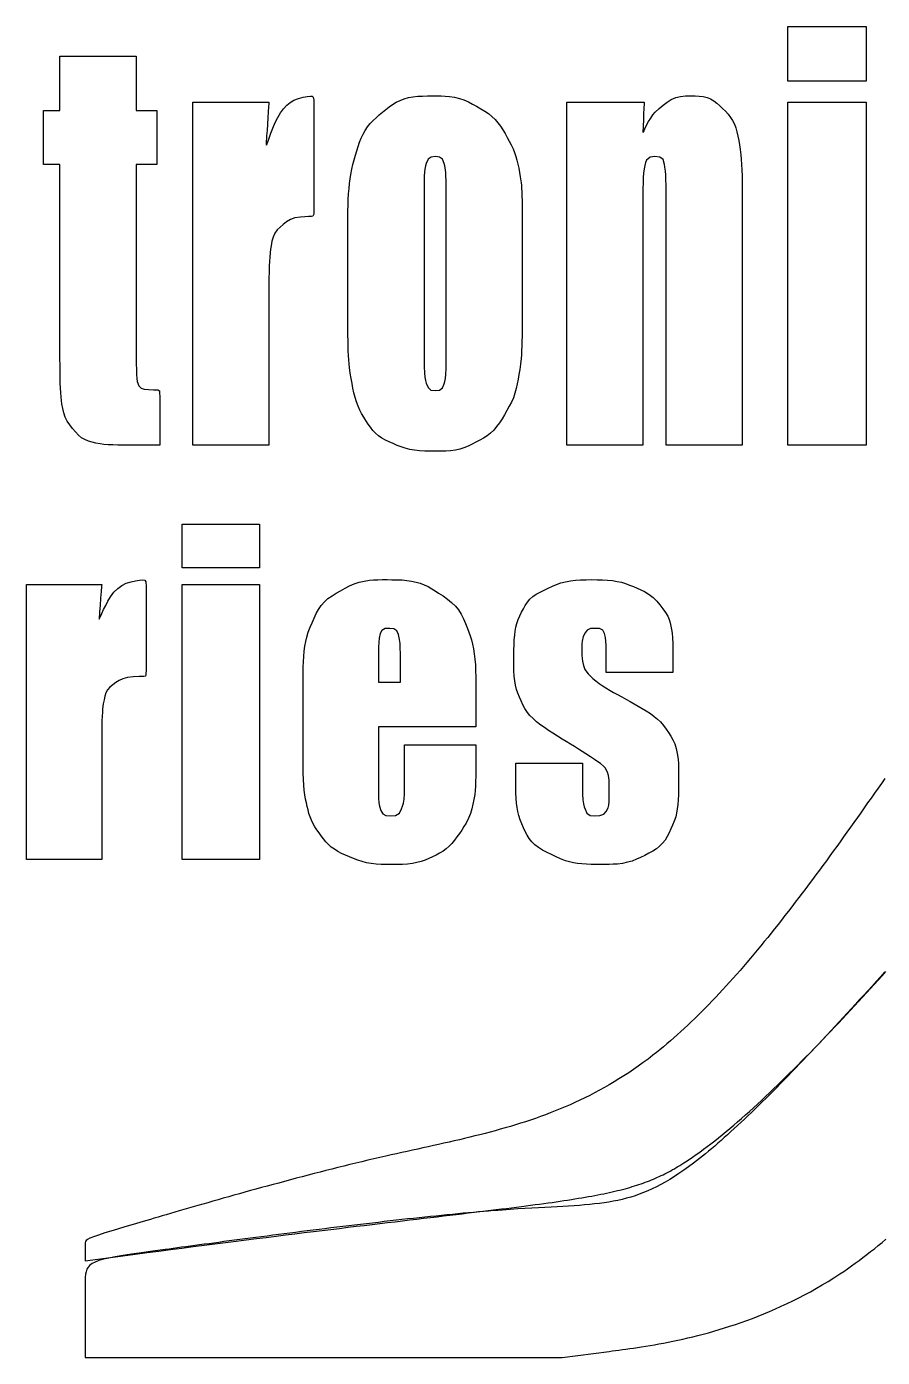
# Model space of a CAD drawing. Extents: x 10041 to 13115, y 7289 to 8515.
# Drawn here: x 11622 to 12406, y 7289 to 8507 of the extents above; entities that cross this region are included whole.
import ezdxf

# ---------------------------------------------------------------- set-up
doc = ezdxf.new("R2010")
doc.units = 0
doc.layers.get('0').update_dxf_attribs({"linetype": 'continuous'})

msp = doc.modelspace()

# ---------------------------------------------------------------- linework, layer by layer
at = {"color": 0}
for points in [[(12390.8, 8506.6), (12390.8, 8456.7), (12319.1, 8456.7), (12319.1, 8506.6)], [(11722.6, 8479.4), (11722.6, 8478.3), (11722.6, 8475.3), (11722.6, 8470.9), (11722.6, 8465.5), (11722.6, 8459.5), (11722.6, 8453.3), (11722.6, 8447.5), (11722.6, 8442.3), (11722.6, 8433.7), (11722.6, 8430.4), (11722.6, 8430), (11725.8, 8430), (11729.7, 8430), (11734.4, 8430), (11738.3, 8430), (11741.4, 8430), (11741.4, 8421.7), (11741.4, 8417.7), (11741.4, 8413), (11741.4, 8407.8), (11741.4, 8402.5), (11741.4, 8397.4), (11741.4, 8392.6), (11741.4, 8388.6), (11741.4, 8381.4), (11741.4, 8380.4), (11738.3, 8380.4), (11734.4, 8380.4), (11729.7, 8380.4), (11725.8, 8380.4), (11722.6, 8380.4), (11722.6, 8352.4), (11722.6, 8348.6), (11722.6, 8344.5), (11722.6, 8340.1), (11722.6, 8335.5), (11722.6, 8330.7), (11722.6, 8325.8), (11722.6, 8320.6), (11722.6, 8315.4), (11722.6, 8310), (11722.6, 8304.6), (11722.6, 8299.2), (11722.6, 8293.7), (11722.6, 8288.2), (11722.6, 8282.8), (11722.6, 8277.5), (11722.6, 8272.2), (11722.6, 8267.1), (11722.6, 8262.1), (11722.6, 8257.3), (11722.6, 8252.7), (11722.6, 8248.4), (11722.6, 8244.3), (11722.6, 8240.5), (11722.6, 8230.1), (11722.6, 8222.6), (11722.6, 8217.5), (11722.6, 8214.1), (11722.6, 8211.9), (11722.6, 8210.4), (11722.6, 8209.1), (11722.6, 8205.9), (11722.7, 8202), (11722.7, 8197.6), (11722.8, 8193.4), (11722.9, 8188.5), (11723.2, 8184.7), (11723.5, 8181.9), (11725, 8178), (11727.3, 8175.8), (11730, 8175.1), (11733.8, 8174.7), (11738.5, 8174.5), (11742.5, 8174.5), (11744.1, 8173.4), (11744.4, 8166), (11744.4, 8161.9), (11744.4, 8157.1), (11744.4, 8151.9), (11744.4, 8146.5), (11744.4, 8141.2), (11744.4, 8136.4), (11744.4, 8132.3), (11744.4, 8124.9), (11744.4, 8123.9), (11739.7, 8123.9), (11735.4, 8123.9), (11730.3, 8123.9), (11725.2, 8123.9), (11720.9, 8123.9), (11716.5, 8123.9), (11713.6, 8123.9), (11710.2, 8123.9), (11705.8, 8123.9), (11701.2, 8124), (11696.9, 8124.2), (11693.1, 8124.5), (11689.8, 8124.9), (11685.8, 8125.7), (11682.3, 8126.6), (11678.9, 8127.5), (11675.6, 8128.8), (11672.6, 8130.6), (11669.7, 8133), (11667, 8135.9), (11664.4, 8139.1), (11661.8, 8142.4), (11659.5, 8145.8), (11657.7, 8149.4), (11656.3, 8153.3), (11655.4, 8157.4), (11654.7, 8161.6), (11654.3, 8164.5), (11653.9, 8167.8), (11653.5, 8171.9), (11653.3, 8175.8), (11653.1, 8180.4), (11653, 8185.7), (11652.9, 8191.7), (11652.9, 8197), (11652.8, 8202.4), (11652.8, 8207.5), (11652.8, 8212.1), (11652.8, 8215.8), (11652.8, 8217.8), (11652.8, 8219.7), (11652.8, 8222.1), (11652.8, 8225.6), (11652.8, 8230.6), (11652.8, 8237.7), (11652.8, 8247.6), (11652.8, 8251.4), (11652.8, 8255.4), (11652.8, 8259.8), (11652.8, 8264.4), (11652.8, 8269.2), (11652.8, 8274.2), (11652.8, 8279.3), (11652.8, 8284.5), (11652.8, 8289.9), (11652.8, 8295.3), (11652.8, 8300.7), (11652.8, 8306.1), (11652.8, 8311.5), (11652.8, 8316.8), (11652.8, 8322.1), (11652.8, 8327.2), (11652.8, 8332.2), (11652.8, 8337), (11652.8, 8341.6), (11652.8, 8345.9), (11652.8, 8350), (11652.8, 8353.8), (11652.8, 8365), (11652.8, 8372.5), (11652.8, 8377), (11652.8, 8379.4), (11652.8, 8380.2), (11652.8, 8380.4), (11650.3, 8380.4), (11647.2, 8380.4), (11643.5, 8380.4), (11640.3, 8380.4), (11637.8, 8380.4), (11637.8, 8388.6), (11637.8, 8392.6), (11637.8, 8397.4), (11637.8, 8402.5), (11637.8, 8407.8), (11637.8, 8413), (11637.8, 8417.7), (11637.8, 8421.7), (11637.8, 8429), (11637.8, 8430), (11640.3, 8430), (11643.5, 8430), (11647.2, 8430), (11650.3, 8430), (11652.8, 8430), (11652.8, 8438.2), (11652.8, 8442.2), (11652.8, 8446.9), (11652.8, 8452.1), (11652.8, 8457.3), (11652.8, 8462.5), (11652.8, 8467.2), (11652.8, 8471.2), (11652.8, 8478.4), (11652.8, 8479.4), (11670.3, 8479.4), (11675.4, 8479.4), (11681.2, 8479.4), (11687.4, 8479.4), (11693.7, 8479.4), (11700, 8479.4), (11705.9, 8479.4), (11711.3, 8479.4), (11715.9, 8479.4), (11719.5, 8479.4), (11721.8, 8479.4)], [(11844.1, 8437.6), (11844, 8436.4), (11843.8, 8433.2), (11843.5, 8428.6), (11843.2, 8423.1), (11842.8, 8417.3), (11842.4, 8411.6), (11842, 8406.6), (11841.6, 8399.5), (11841.9, 8398.1), (11843, 8401.2), (11844.3, 8404.7), (11845.8, 8409), (11847.7, 8413.8), (11849.9, 8418.8), (11852.2, 8423.5), (11854.8, 8427.8), (11857.6, 8431.5), (11860.5, 8434.6), (11863.6, 8437.2), (11866.9, 8439.2), (11871.2, 8440.9), (11875.4, 8442), (11879.2, 8442.6), (11882.1, 8442.9), (11883.7, 8442.9), (11884.6, 8442), (11885.1, 8439.2), (11885.3, 8433.8), (11885.3, 8424.8), (11885.3, 8420.9), (11885.3, 8416.6), (11885.3, 8411.9), (11885.3, 8406.9), (11885.3, 8401.7), (11885.3, 8396.3), (11885.3, 8390.8), (11885.3, 8385.3), (11885.3, 8379.8), (11885.3, 8374.4), (11885.3, 8369.2), (11885.3, 8364.2), (11885.3, 8359.5), (11885.3, 8355.1), (11885.3, 8351.2), (11885.3, 8340.6), (11885.1, 8335.1), (11884.4, 8333.1), (11883.2, 8332.8), (11880.5, 8332.8), (11876.9, 8332.7), (11873.1, 8332.4), (11868, 8331.6), (11863.8, 8330.1), (11860.3, 8328.1), (11857.2, 8325.7), (11854.3, 8323.3), (11851.6, 8320.7), (11849.5, 8317.7), (11848, 8314.1), (11846.9, 8310.2), (11846.2, 8306), (11845.7, 8303.1), (11845.3, 8299.8), (11844.9, 8295.7), (11844.7, 8291.9), (11844.5, 8287.4), (11844.3, 8282.2), (11844.2, 8276.3), (11844.2, 8271.2), (11844.1, 8265.9), (11844.1, 8260.9), (11844.1, 8256.4), (11844.1, 8252.8), (11844.1, 8250.6), (11844.1, 8248.5), (11844.1, 8245.8), (11844.1, 8241.8), (11844.1, 8235.8), (11844.1, 8227.1), (11844.1, 8223.2), (11844.1, 8219), (11844.1, 8214.5), (11844.1, 8209.6), (11844.1, 8204.6), (11844.1, 8199.3), (11844.1, 8194), (11844.1, 8188.5), (11844.1, 8183.1), (11844.1, 8177.6), (11844.1, 8172.3), (11844.1, 8167), (11844.1, 8162), (11844.1, 8157.1), (11844.1, 8152.6), (11844.1, 8148.4), (11844.1, 8144.5), (11844.1, 8134.4), (11844.1, 8128.3), (11844.1, 8125.2), (11844.1, 8124), (11844.1, 8123.9), (11832.5, 8123.9), (11828.7, 8123.9), (11824.3, 8123.9), (11819.5, 8123.9), (11814.5, 8123.9), (11809.3, 8123.9), (11804.1, 8123.9), (11799, 8123.9), (11794.2, 8123.9), (11789.9, 8123.9), (11786.1, 8123.9), (11777.9, 8123.9), (11774.9, 8123.9), (11774.5, 8123.9), (11774.5, 8176.2), (11774.5, 8180), (11774.5, 8184), (11774.5, 8188.1), (11774.5, 8192.4), (11774.5, 8196.9), (11774.5, 8201.5), (11774.5, 8206.2), (11774.5, 8211), (11774.5, 8215.9), (11774.5, 8221), (11774.5, 8226.1), (11774.5, 8231.3), (11774.5, 8236.6), (11774.5, 8242), (11774.5, 8247.4), (11774.5, 8252.9), (11774.5, 8258.4), (11774.5, 8263.9), (11774.5, 8269.5), (11774.5, 8275.1), (11774.5, 8280.7), (11774.5, 8286.3), (11774.5, 8291.9), (11774.5, 8297.5), (11774.5, 8303), (11774.5, 8308.5), (11774.5, 8314), (11774.5, 8319.4), (11774.5, 8324.8), (11774.5, 8330.1), (11774.5, 8335.3), (11774.5, 8340.5), (11774.5, 8345.5), (11774.5, 8350.4), (11774.5, 8355.3), (11774.5, 8360), (11774.5, 8364.6), (11774.5, 8369), (11774.5, 8373.3), (11774.5, 8377.5), (11774.5, 8381.5), (11774.5, 8385.3), (11774.5, 8398.3), (11774.5, 8408.9), (11774.5, 8417.4), (11774.5, 8424.1), (11774.5, 8429.1), (11774.5, 8432.6), (11774.5, 8435), (11774.5, 8436.5), (11774.5, 8437.2), (11774.5, 8437.5), (11774.5, 8437.6), (11791.9, 8437.6), (11797, 8437.6), (11802.8, 8437.6), (11808.9, 8437.6), (11815.3, 8437.6), (11821.5, 8437.6), (11827.4, 8437.6), (11832.8, 8437.6), (11837.4, 8437.6), (11841, 8437.6), (11843.3, 8437.6)], [(12076.1, 8327.4), (12076.1, 8326.6), (12076.1, 8324.5), (12076.1, 8321.1), (12076.1, 8316.7), (12076.1, 8311.6), (12076.1, 8305.8), (12076.1, 8299.6), (12076.1, 8293.3), (12076.1, 8286.9), (12076.1, 8280.7), (12076.1, 8274.9), (12076.1, 8269.8), (12076.1, 8260.4), (12076.1, 8254.4), (12076.1, 8250.8), (12076.1, 8248.3), (12076.1, 8245.9), (12076.1, 8242.5), (12076.1, 8238.4), (12076.1, 8233.6), (12076, 8228.6), (12076, 8223.6), (12075.8, 8218.9), (12075.7, 8214.4), (12075.5, 8210.3), (12075.2, 8206.5), (12074.9, 8202.9), (12074.4, 8197.7), (12073.7, 8193), (12073, 8188.5), (12072.3, 8184.1), (12071.5, 8179.8), (12070.6, 8175.5), (12069.3, 8171.3), (12067.9, 8167.2), (12066.1, 8163.2), (12064.2, 8159.3), (12062, 8155.5), (12059.7, 8151.6), (12057.5, 8147.9), (12055.1, 8144.2), (12052.6, 8140.7), (12050, 8137.6), (12047.1, 8134.8), (12043.9, 8132.3), (12040.6, 8130.1), (12037.2, 8128.2), (12033.6, 8126.4), (12030.1, 8124.6), (12026.5, 8122.9), (12022.7, 8121.4), (12018.8, 8120.2), (12014.8, 8119.3), (12010.5, 8118.6), (12006.1, 8118.3), (12001.5, 8118.2), (11996.7, 8118.2), (11991.8, 8118.2), (11986.8, 8118.3), (11982, 8118.6), (11977.4, 8119.1), (11973, 8119.9), (11968.9, 8120.9), (11965.1, 8122.2), (11961.4, 8123.6), (11957.8, 8125.2), (11954.3, 8126.7), (11950.8, 8128.4), (11947.5, 8130.2), (11944.5, 8132.3), (11941.7, 8134.6), (11939.2, 8137.2), (11937, 8140.1), (11934.9, 8143.1), (11932.9, 8146.2), (11930.9, 8149.3), (11929, 8152.6), (11927.3, 8155.9), (11925.7, 8159.5), (11924.3, 8163.3), (11923, 8167.3), (11922, 8171.5), (11921.1, 8175.8), (11920.2, 8180.2), (11919.4, 8184.7), (11918.6, 8189.5), (11917.9, 8194.7), (11917.6, 8198.1), (11917.3, 8201.9), (11917, 8205.9), (11916.8, 8210.1), (11916.7, 8214.6), (11916.6, 8219.4), (11916.5, 8224.1), (11916.5, 8228.6), (11916.4, 8232.6), (11916.4, 8235.7), (11916.4, 8238.5), (11916.4, 8241.3), (11916.4, 8245.8), (11916.4, 8253.6), (11916.4, 8257.5), (11916.4, 8262), (11916.4, 8267), (11916.4, 8272.2), (11916.4, 8277.6), (11916.4, 8283.1), (11916.4, 8288.5), (11916.4, 8293.7), (11916.4, 8298.7), (11916.4, 8303.2), (11916.4, 8307.1), (11916.4, 8315), (11916.4, 8319.5), (11916.4, 8322.4), (11916.4, 8325.4), (11916.4, 8328.9), (11916.5, 8333.2), (11916.5, 8338.1), (11916.6, 8343.4), (11916.8, 8348.6), (11917.1, 8353.7), (11917.5, 8358.5), (11917.9, 8363.1), (11918.5, 8367.4), (11919.1, 8371.4), (11920.1, 8376.1), (11921.1, 8380.5), (11922.2, 8384.7), (11923.3, 8388.9), (11924.5, 8392.9), (11925.7, 8397), (11927, 8400.9), (11928.6, 8404.7), (11930.3, 8408.3), (11932.2, 8411.7), (11934.4, 8414.9), (11936.8, 8417.9), (11939.5, 8420.7), (11942.3, 8423.3), (11945.2, 8425.8), (11948.2, 8428.3), (11951.2, 8430.8), (11954.2, 8433.2), (11957.4, 8435.4), (11960.7, 8437.4), (11964.2, 8439.1), (11967.9, 8440.5), (11971.8, 8441.6), (11976, 8442.4), (11980.3, 8442.9), (11984.7, 8443.1), (11989.2, 8443.2), (11993.5, 8443.2), (11997.7, 8443.2), (12001.8, 8443.2), (12005.6, 8443), (12009.3, 8442.7), (12014, 8442), (12018.5, 8440.9), (12022.7, 8439.5), (12026.7, 8437.8), (12030.6, 8435.8), (12034.3, 8433.7), (12038, 8431.5), (12041.7, 8429.3), (12045.1, 8427), (12048.3, 8424.4), (12051.1, 8421.6), (12053.7, 8418.6), (12056.1, 8415.5), (12058.2, 8412.1), (12060.3, 8408.7), (12062.3, 8405.3), (12064.2, 8401.9), (12066, 8398.4), (12067.6, 8394.9), (12069, 8391.4), (12070.2, 8387.9), (12071.2, 8384.3), (12072, 8380.7), (12072.8, 8377), (12073.5, 8373.3), (12074.2, 8369.1), (12074.9, 8363.8), (12075.2, 8361.5), (12075.4, 8358.8), (12075.6, 8355.6), (12075.8, 8351.7), (12075.9, 8347.1), (12076, 8341.6), (12076.1, 8335.1)], [(12187.6, 8437.6), (12187.5, 8436), (12187.4, 8432), (12187.1, 8426.6), (12186.9, 8420.9), (12186.7, 8415.9), (12186.5, 8409.8), (12187.2, 8410.6), (12188.3, 8413.1), (12189.8, 8416.3), (12191.6, 8419.7), (12193.6, 8422.9), (12195.6, 8425.8), (12197.8, 8428.3), (12201.3, 8431.6), (12204.9, 8434.6), (12208.6, 8437.4), (12212.4, 8439.9), (12216.5, 8441.7), (12220.8, 8442.8), (12225.5, 8443.2), (12230.6, 8443.2), (12234.3, 8443.2), (12238.1, 8443), (12241.8, 8442.6), (12245.3, 8441.7), (12248.5, 8440.4), (12251.5, 8438.7), (12254.3, 8436.6), (12257, 8434.2), (12259.5, 8431.6), (12262, 8429.1), (12264.4, 8426.4), (12266.6, 8423.6), (12268.6, 8420.6), (12270.2, 8417.3), (12271.5, 8413.9), (12272.6, 8410.2), (12273.4, 8406.4), (12274.2, 8402.5), (12274.9, 8398.5), (12275.6, 8394.2), (12276.2, 8389.4), (12276.5, 8385.2), (12276.8, 8380.6), (12277.1, 8375.5), (12277.2, 8369.8), (12277.3, 8365), (12277.4, 8360.2), (12277.4, 8355.6), (12277.4, 8351.5), (12277.4, 8348.3), (12277.4, 8346.9), (12277.4, 8345.5), (12277.4, 8343.7), (12277.4, 8341.3), (12277.4, 8337.8), (12277.4, 8333), (12277.4, 8326.5), (12277.4, 8318), (12277.4, 8307.1), (12277.4, 8303.3), (12277.4, 8299.3), (12277.4, 8295.1), (12277.4, 8290.6), (12277.4, 8286), (12277.4, 8281.3), (12277.4, 8276.4), (12277.4, 8271.3), (12277.4, 8266.2), (12277.4, 8260.9), (12277.4, 8255.6), (12277.4, 8250.2), (12277.4, 8244.8), (12277.4, 8239.3), (12277.4, 8233.8), (12277.4, 8228.3), (12277.4, 8222.8), (12277.4, 8217.4), (12277.4, 8212), (12277.4, 8206.6), (12277.4, 8201.4), (12277.4, 8196.2), (12277.4, 8191.2), (12277.4, 8186.3), (12277.4, 8181.5), (12277.4, 8176.9), (12277.4, 8172.5), (12277.4, 8168.3), (12277.4, 8164.3), (12277.4, 8160.5), (12277.4, 8148.4), (12277.4, 8139.3), (12277.4, 8132.8), (12277.4, 8128.5), (12277.4, 8125.8), (12277.4, 8124.4), (12277.4, 8123.9), (12277.4, 8123.9), (12265.8, 8123.9), (12262, 8123.9), (12257.6, 8123.9), (12252.9, 8123.9), (12247.8, 8123.9), (12242.6, 8123.9), (12237.4, 8123.9), (12232.3, 8123.9), (12227.5, 8123.9), (12223.2, 8123.9), (12219.4, 8123.9), (12211.2, 8123.9), (12208.2, 8123.9), (12207.8, 8123.9), (12207.8, 8160.1), (12207.8, 8163.9), (12207.8, 8168.1), (12207.8, 8172.4), (12207.8, 8176.9), (12207.8, 8181.7), (12207.8, 8186.6), (12207.8, 8191.6), (12207.8, 8196.8), (12207.8, 8202.1), (12207.8, 8207.5), (12207.8, 8213), (12207.8, 8218.5), (12207.8, 8224.1), (12207.8, 8229.7), (12207.8, 8235.3), (12207.8, 8240.9), (12207.8, 8246.5), (12207.8, 8252), (12207.8, 8257.5), (12207.8, 8262.9), (12207.8, 8268.2), (12207.8, 8273.4), (12207.8, 8278.4), (12207.8, 8283.3), (12207.8, 8288), (12207.8, 8292.6), (12207.8, 8296.9), (12207.8, 8301), (12207.8, 8304.9), (12207.8, 8316.9), (12207.8, 8325.9), (12207.8, 8332.5), (12207.8, 8337), (12207.8, 8340.1), (12207.8, 8342.1), (12207.8, 8343.4), (12207.8, 8344.7), (12207.8, 8348), (12207.8, 8352.2), (12207.7, 8356.8), (12207.7, 8361.3), (12207.6, 8366.6), (12207.4, 8371), (12207.2, 8374.5), (12206.7, 8378), (12206.2, 8380.6), (12204.9, 8384.9), (12202, 8387.3), (12197.5, 8387.7), (12193, 8387.2), (12189.8, 8384.5), (12188.9, 8382.2), (12188.3, 8379.5), (12187.7, 8376.6), (12187.1, 8372.6), (12186.8, 8368.7), (12186.6, 8363.9), (12186.5, 8358), (12186.4, 8353.1), (12186.4, 8348), (12186.4, 8343.5), (12186.4, 8339.8), (12186.4, 8338.5), (12186.4, 8337), (12186.4, 8335), (12186.4, 8332), (12186.4, 8327.5), (12186.4, 8321.1), (12186.4, 8312.2), (12186.4, 8300.6), (12186.4, 8296.8), (12186.4, 8292.8), (12186.4, 8288.5), (12186.4, 8284.1), (12186.4, 8279.5), (12186.4, 8274.7), (12186.4, 8269.8), (12186.4, 8264.7), (12186.4, 8259.6), (12186.4, 8254.3), (12186.4, 8249), (12186.4, 8243.6), (12186.4, 8238.1), (12186.4, 8232.6), (12186.4, 8227.1), (12186.4, 8221.7), (12186.4, 8216.2), (12186.4, 8210.8), (12186.4, 8205.5), (12186.4, 8200.2), (12186.4, 8195), (12186.4, 8190), (12186.4, 8185.1), (12186.4, 8180.3), (12186.4, 8175.7), (12186.4, 8171.2), (12186.4, 8167), (12186.4, 8163), (12186.4, 8159.2), (12186.4, 8147.5), (12186.4, 8138.8), (12186.4, 8132.5), (12186.4, 8128.3), (12186.4, 8125.7), (12186.4, 8124.4), (12186.4, 8123.9), (12186.4, 8123.9), (12174.8, 8123.9), (12171, 8123.9), (12166.6, 8123.9), (12161.8, 8123.9), (12156.7, 8123.9), (12151.5, 8123.9), (12146.3, 8123.9), (12141.3, 8123.9), (12136.5, 8123.9), (12132.1, 8123.9), (12128.3, 8123.9), (12120.2, 8123.9), (12117.1, 8123.9), (12116.7, 8123.9), (12116.7, 8176.2), (12116.7, 8180), (12116.7, 8184), (12116.7, 8188.1), (12116.7, 8192.4), (12116.7, 8196.9), (12116.7, 8201.5), (12116.7, 8206.2), (12116.7, 8211), (12116.7, 8215.9), (12116.7, 8221), (12116.7, 8226.1), (12116.7, 8231.3), (12116.7, 8236.6), (12116.7, 8242), (12116.7, 8247.4), (12116.7, 8252.9), (12116.7, 8258.4), (12116.7, 8263.9), (12116.7, 8269.5), (12116.7, 8275.1), (12116.7, 8280.7), (12116.7, 8286.3), (12116.7, 8291.9), (12116.7, 8297.5), (12116.7, 8303), (12116.7, 8308.5), (12116.7, 8314), (12116.7, 8319.4), (12116.7, 8324.8), (12116.7, 8330.1), (12116.7, 8335.3), (12116.7, 8340.5), (12116.7, 8345.5), (12116.7, 8350.4), (12116.7, 8355.3), (12116.7, 8360), (12116.7, 8364.6), (12116.7, 8369), (12116.7, 8373.3), (12116.7, 8377.5), (12116.7, 8381.5), (12116.7, 8385.3), (12116.7, 8398.3), (12116.7, 8408.9), (12116.7, 8417.4), (12116.7, 8424.1), (12116.7, 8429.1), (12116.7, 8432.6), (12116.7, 8435), (12116.7, 8436.5), (12116.7, 8437.2), (12116.7, 8437.5), (12116.7, 8437.6), (12134.4, 8437.6), (12139.7, 8437.6), (12145.5, 8437.6), (12151.8, 8437.6), (12158.2, 8437.6), (12164.6, 8437.6), (12170.6, 8437.6), (12176.1, 8437.6), (12180.8, 8437.6), (12184.4, 8437.6), (12186.7, 8437.6)], [(12390.8, 8437.6), (12390.8, 8123.9), (12319.1, 8123.9), (12319.1, 8437.6)], [(12006.5, 8351), (12006.4, 8359.4), (12006.3, 8365.6), (12006.2, 8370.1), (12006, 8373.2), (12005.8, 8375.4), (12005.2, 8379.1), (12004.6, 8381.4), (12003.1, 8385.2), (12000.4, 8387.3), (11996.5, 8387.7), (11992.6, 8387.3), (11989.8, 8385.2), (11988.2, 8381.4), (11987.5, 8379.2), (11986.9, 8376.2), (11986.6, 8373.5), (11986.4, 8370.2), (11986.2, 8366.1), (11986.1, 8361.6), (11986.1, 8357.2), (11986.1, 8353.7), (11986.1, 8352.5), (11986.1, 8351), (11986.1, 8348.4), (11986.1, 8344.1), (11986.1, 8337.4), (11986.1, 8327.4), (11986.1, 8323.5), (11986.1, 8319.3), (11986.1, 8314.7), (11986.1, 8309.8), (11986.1, 8304.8), (11986.1, 8299.5), (11986.1, 8294.1), (11986.1, 8288.6), (11986.1, 8283), (11986.1, 8277.4), (11986.1, 8271.9), (11986.1, 8266.4), (11986.1, 8261), (11986.1, 8255.7), (11986.1, 8250.6), (11986.1, 8245.8), (11986.1, 8241.2), (11986.1, 8237), (11986.1, 8233), (11986.1, 8223.1), (11986.1, 8216.3), (11986.1, 8212.1), (11986.1, 8209.6), (11986.1, 8208.1), (11986.1, 8207), (11986.1, 8203.8), (11986.1, 8199.7), (11986.2, 8195.5), (11986.5, 8190), (11986.9, 8185.8), (11987.5, 8182.8), (11988.2, 8180.5), (11989.8, 8176.4), (11992.5, 8174.1), (11996.3, 8173.7), (12000.2, 8174.1), (12002.9, 8176.1), (12004.5, 8179.9), (12005.1, 8182), (12005.7, 8184.8), (12006.1, 8188.6), (12006.4, 8193.6), (12006.4, 8197.5), (12006.5, 8201.2), (12006.5, 8204.1), (12006.5, 8204.9), (12006.5, 8206), (12006.5, 8207.7), (12006.5, 8210.6), (12006.5, 8215.1), (12006.5, 8221.6), (12006.5, 8230.6), (12006.5, 8242.5), (12006.5, 8247.7), (12006.5, 8253.2), (12006.5, 8259.1), (12006.5, 8265.2), (12006.5, 8271.5), (12006.5, 8278), (12006.5, 8284.5), (12006.5, 8291.1), (12006.5, 8297.7), (12006.5, 8304.1), (12006.5, 8310.4), (12006.5, 8316.4), (12006.5, 8322.1), (12006.5, 8327.6), (12006.5, 8332.6), (12006.5, 8337.1), (12006.5, 8341.1), (12006.5, 8344.5), (12006.5, 8347.3), (12006.5, 8349.3), (12006.5, 8350.6)], [(11835.5, 8051.6), (11835.5, 8011.6), (11764.6, 8011.6), (11764.6, 8051.6)], [(11691.1, 7996.2), (11691, 7994.4), (11690.6, 7989.9), (11690.1, 7983.7), (11689.6, 7977.2), (11689.1, 7971.4), (11688.7, 7964.7), (11690.1, 7967.1), (11691.3, 7969.9), (11692.8, 7973.3), (11694.7, 7977.2), (11696.8, 7981.2), (11699.1, 7985), (11702.3, 7989.2), (11705.8, 7992.6), (11709.6, 7995.4), (11713.6, 7997.5), (11717.9, 7998.9), (11722.1, 7999.8), (11725.8, 8000.3), (11728.7, 8000.5), (11730.5, 8000.4), (11731.4, 7998.9), (11731.8, 7994.5), (11731.8, 7986), (11731.8, 7982), (11731.8, 7977.5), (11731.8, 7972.6), (11731.8, 7967.4), (11731.8, 7962), (11731.8, 7956.5), (11731.8, 7951), (11731.8, 7945.6), (11731.8, 7940.4), (11731.8, 7935.5), (11731.8, 7931), (11731.8, 7927), (11731.8, 7918.5), (11731.6, 7914.1), (11731, 7912.5), (11729.7, 7912.2), (11725.3, 7912.2), (11719.8, 7911.9), (11714.7, 7911.2), (11710.5, 7910), (11707.1, 7908.4), (11704.1, 7906.6), (11701.2, 7904.6), (11698.5, 7902.5), (11696.4, 7900.1), (11694.9, 7897.3), (11693.9, 7894.1), (11693.2, 7890.7), (11692.5, 7887.2), (11691.9, 7882.5), (11691.7, 7879.4), (11691.5, 7875.8), (11691.3, 7871.7), (11691.2, 7866.9), (11691.2, 7861.8), (11691.1, 7856.5), (11691.1, 7851.8), (11691.1, 7848.1), (11691.1, 7846), (11691.1, 7843.8), (11691.1, 7840.7), (11691.1, 7835.6), (11691.1, 7827.5), (11691.1, 7823.7), (11691.1, 7819.5), (11691.1, 7814.9), (11691.1, 7810), (11691.1, 7804.9), (11691.1, 7799.7), (11691.1, 7794.4), (11691.1, 7789.1), (11691.1, 7783.8), (11691.1, 7778.7), (11691.1, 7773.9), (11691.1, 7769.3), (11691.1, 7765), (11691.1, 7761.3), (11691.1, 7751.7), (11691.1, 7746.8), (11691.1, 7745), (11691.1, 7744.7), (11679.7, 7744.7), (11675.9, 7744.7), (11671.6, 7744.7), (11666.9, 7744.7), (11661.9, 7744.7), (11656.7, 7744.7), (11651.6, 7744.7), (11646.6, 7744.7), (11641.8, 7744.7), (11637.5, 7744.7), (11633.8, 7744.7), (11625.7, 7744.7), (11622.7, 7744.7), (11622.3, 7744.7), (11622.3, 7786.6), (11622.3, 7790.4), (11622.3, 7794.4), (11622.3, 7798.6), (11622.3, 7803), (11622.3, 7807.6), (11622.3, 7812.3), (11622.3, 7817.1), (11622.3, 7822.1), (11622.3, 7827.2), (11622.3, 7832.4), (11622.3, 7837.6), (11622.3, 7843), (11622.3, 7848.4), (11622.3, 7853.9), (11622.3, 7859.4), (11622.3, 7864.9), (11622.3, 7870.5), (11622.3, 7876), (11622.3, 7881.5), (11622.3, 7887), (11622.3, 7892.5), (11622.3, 7897.9), (11622.3, 7903.3), (11622.3, 7908.6), (11622.3, 7913.7), (11622.3, 7918.8), (11622.3, 7923.8), (11622.3, 7928.6), (11622.3, 7933.3), (11622.3, 7937.9), (11622.3, 7942.3), (11622.3, 7946.5), (11622.3, 7950.5), (11622.3, 7954.3), (11622.3, 7966.8), (11622.3, 7976.5), (11622.3, 7983.8), (11622.3, 7989), (11622.3, 7992.5), (11622.3, 7994.7), (11622.3, 7995.8), (11622.3, 7996.2), (11622.3, 7996.2), (11639.5, 7996.2), (11644.6, 7996.2), (11650.3, 7996.2), (11656.4, 7996.2), (11662.6, 7996.2), (11668.8, 7996.2), (11674.6, 7996.2), (11680, 7996.2), (11684.5, 7996.2), (11688, 7996.2), (11690.3, 7996.2)], [(12033.5, 7866), (12032.8, 7866), (12031, 7866), (12028, 7866), (12024.1, 7866), (12019.5, 7866), (12014.2, 7866), (12008.4, 7866), (12002.3, 7866), (11996, 7866), (11989.7, 7866), (11983.4, 7866), (11977.4, 7866), (11971.8, 7866), (11966.7, 7866), (11955.8, 7866), (11949.2, 7866), (11945.8, 7866), (11944.6, 7866), (11944.4, 7866), (11944.4, 7856.9), (11944.4, 7853.1), (11944.4, 7848.7), (11944.4, 7843.9), (11944.4, 7838.8), (11944.4, 7833.7), (11944.4, 7828.9), (11944.4, 7824.5), (11944.4, 7820.7), (11944.4, 7814.2), (11944.4, 7811.4), (11944.4, 7809.7), (11944.4, 7805.8), (11944.5, 7800.9), (11944.8, 7796.7), (11945.3, 7793.6), (11946.6, 7789.6), (11948.3, 7786.6), (11951.2, 7785), (11955.3, 7784.7), (11960.1, 7785.1), (11963.6, 7787.2), (11965.6, 7791.2), (11966.5, 7793.5), (11967.2, 7796.3), (11967.8, 7800), (11968.1, 7804.7), (11968.2, 7810.1), (11968.2, 7814.5), (11968.2, 7817), (11968.2, 7822.1), (11968.2, 7826), (11968.2, 7830.6), (11968.2, 7835.6), (11968.2, 7840.3), (11968.2, 7844.2), (11968.2, 7849), (11968.2, 7849.7), (11979.1, 7849.7), (11983.1, 7849.7), (11987.7, 7849.7), (11992.8, 7849.7), (11998.1, 7849.7), (12003.6, 7849.7), (12008.9, 7849.7), (12014, 7849.7), (12018.6, 7849.7), (12022.6, 7849.7), (12030.3, 7849.7), (12033.1, 7849.7), (12033.5, 7849.7), (12033.5, 7846.6), (12033.5, 7842.7), (12033.5, 7838.1), (12033.5, 7834.2), (12033.5, 7831.2), (12033.5, 7828.5), (12033.5, 7825.2), (12033.4, 7820.9), (12033.3, 7816.2), (12033.1, 7811.8), (12032.9, 7807.8), (12032.5, 7804.2), (12031.7, 7799.6), (12030.8, 7795.3), (12029.9, 7791.1), (12028.7, 7786.9), (12026.9, 7782.5), (12024.6, 7778), (12022.7, 7774.9), (12020.6, 7771.7), (12018.5, 7768.6), (12016.3, 7765.4), (12014.1, 7762.4), (12011.7, 7759.5), (12009.2, 7756.9), (12006.5, 7754.5), (12003.5, 7752.4), (12000.4, 7750.5), (11997.2, 7748.9), (11993.9, 7747.3), (11990.6, 7745.7), (11987.1, 7744.2), (11983.5, 7742.9), (11979.6, 7741.9), (11975.5, 7741.1), (11971.1, 7740.6), (11966.4, 7740.3), (11961.5, 7740.2), (11956.6, 7740.2), (11951.7, 7740.2), (11946.9, 7740.3), (11942.2, 7740.5), (11937.8, 7741.1), (11933.5, 7741.8), (11929.4, 7742.9), (11925.5, 7744.2), (11921.7, 7745.6), (11918, 7747.2), (11914.3, 7748.7), (11910.7, 7750.4), (11907.3, 7752.1), (11904.1, 7754.1), (11901.2, 7756.2), (11898.6, 7758.5), (11896.3, 7761.1), (11894.1, 7763.7), (11892, 7766.4), (11890, 7769.1), (11888, 7771.9), (11886.1, 7774.7), (11883.8, 7779.1), (11881.9, 7783.7), (11880.8, 7786.8), (11880, 7790.1), (11879.1, 7793.3), (11878.4, 7796.6), (11877.6, 7800.1), (11877, 7803.9), (11876.4, 7808.1), (11876, 7812.9), (11875.8, 7818.1), (11875.6, 7823.7), (11875.6, 7828.9), (11875.6, 7832.9), (11875.6, 7834.9), (11875.6, 7837.2), (11875.6, 7841.2), (11875.6, 7848.3), (11875.6, 7852.3), (11875.6, 7856.9), (11875.6, 7861.9), (11875.6, 7867.3), (11875.6, 7872.7), (11875.6, 7878.2), (11875.6, 7883.5), (11875.6, 7888.6), (11875.6, 7893.2), (11875.6, 7897.2), (11875.6, 7904.3), (11875.6, 7908.3), (11875.6, 7910.8), (11875.6, 7913.1), (11875.6, 7916.4), (11875.6, 7920.8), (11875.8, 7925.6), (11876, 7930.6), (11876.4, 7935.4), (11877, 7939.9), (11877.8, 7944.1), (11878.7, 7948), (11880.2, 7952.7), (11881.8, 7957.2), (11883.6, 7961.4), (11885.4, 7965.6), (11887.3, 7969.8), (11889.5, 7973.6), (11892, 7977.2), (11894.9, 7980.5), (11898.2, 7983.4), (11901.9, 7986), (11905.8, 7988.3), (11909.8, 7990.6), (11913.9, 7992.9), (11918, 7995), (11922.3, 7996.8), (11926.7, 7998.3), (11931.4, 7999.4), (11936.2, 8000.2), (11940, 8000.5), (11943.9, 8000.7), (11948, 8000.8), (11952.3, 8000.8), (11956.8, 8000.7), (11961.4, 8000.7), (11966, 8000.5), (11970.5, 8000.1), (11974.8, 7999.4), (11978.8, 7998.6), (11982.7, 7997.4), (11986.4, 7996), (11989.9, 7994.4), (11993.2, 7992.5), (11996.4, 7990.6), (11999.5, 7988.5), (12003.7, 7985.8), (12007.7, 7983), (12011.4, 7979.9), (12014.8, 7976.6), (12017.7, 7973), (12020.2, 7969.1), (12022.4, 7965), (12024.2, 7960.6), (12025.9, 7956.1), (12027.2, 7952.7), (12028.4, 7949.3), (12029.5, 7945.6), (12030.5, 7941.8), (12031.4, 7937.5), (12032.1, 7933), (12032.7, 7928.1), (12033.1, 7922.8), (12033.3, 7917.3), (12033.4, 7911.9), (12033.5, 7907.2), (12033.5, 7903.4), (12033.5, 7900.3), (12033.5, 7897), (12033.5, 7891), (12033.5, 7886.3), (12033.5, 7880.8), (12033.5, 7875.4), (12033.5, 7870.6), (12033.5, 7867.3)], [(12214, 7915.9), (12213.1, 7915.9), (12210.7, 7915.9), (12207, 7915.9), (12202.3, 7915.9), (12196.8, 7915.9), (12190.9, 7915.9), (12184.8, 7915.9), (12178.8, 7915.9), (12173.2, 7915.9), (12168.2, 7915.9), (12159.4, 7915.9), (12154.9, 7915.9), (12153.2, 7915.9), (12153, 7915.9), (12153, 7918.1), (12153, 7922.7), (12153, 7927.2), (12153, 7931.4), (12153, 7935.5), (12152.9, 7940.4), (12152.7, 7944.6), (12152.3, 7947.8), (12151.2, 7951.6), (12149.7, 7954.4), (12146.7, 7956), (12142.4, 7956.2), (12138.5, 7956), (12135.6, 7954.6), (12133.6, 7952), (12131.8, 7948.9), (12130.8, 7944.6), (12130.7, 7941.9), (12130.7, 7938.8), (12130.7, 7935.3), (12130.7, 7931.8), (12130.9, 7928.7), (12131.2, 7926.1), (12132.1, 7922.2), (12133.4, 7918.5), (12136.3, 7914.6), (12138.4, 7912.5), (12140.8, 7910.4), (12143.3, 7908.2), (12146.5, 7905.7), (12149.2, 7903.9), (12152.5, 7901.8), (12156.4, 7899.5), (12159.6, 7897.6), (12163.2, 7895.6), (12167.1, 7893.5), (12171.4, 7891.1), (12174.9, 7889.2), (12178.6, 7887.2), (12182.3, 7885.1), (12185.9, 7882.9), (12189.4, 7880.8), (12193.3, 7878.2), (12196.8, 7875.6), (12199.8, 7873.1), (12202.5, 7870.6), (12205.4, 7867.3), (12207.7, 7864.1), (12209.9, 7860.9), (12211.9, 7857.7), (12213.9, 7854.3), (12215.6, 7850.6), (12217, 7846.4), (12218, 7841.7), (12218.7, 7836.6), (12219, 7832.4), (12219.2, 7828), (12219.2, 7823.4), (12219.2, 7818.6), (12219.2, 7813.7), (12219.2, 7808.8), (12219.1, 7804), (12218.8, 7799.4), (12218.5, 7795), (12217.9, 7791), (12217.3, 7787.3), (12216.5, 7783.9), (12215.1, 7779.9), (12213.7, 7776.2), (12212.1, 7772.7), (12210.5, 7769.2), (12208.7, 7765.8), (12206.8, 7762.6), (12204.5, 7759.7), (12201.8, 7757), (12198.8, 7754.6), (12195.5, 7752.5), (12191.9, 7750.5), (12188.2, 7748.6), (12184.4, 7746.7), (12180.6, 7745), (12176.6, 7743.4), (12172.3, 7742.2), (12167.8, 7741.2), (12163.1, 7740.6), (12159.4, 7740.4), (12155.5, 7740.2), (12151.5, 7740.2), (12147.4, 7740.2), (12143.2, 7740.2), (12139, 7740.2), (12134.7, 7740.4), (12130.6, 7740.7), (12126.6, 7741.1), (12122.8, 7741.8), (12119.2, 7742.7), (12115.7, 7743.7), (12111.2, 7745.4), (12107, 7747.3), (12102.8, 7749.3), (12098.7, 7751.3), (12094.7, 7753.4), (12091, 7755.7), (12087.7, 7758.2), (12084.9, 7760.9), (12082.5, 7763.9), (12080.5, 7767.1), (12078.7, 7770.5), (12077.2, 7773.9), (12075.6, 7777.4), (12074.2, 7781.1), (12072.9, 7785.1), (12072.1, 7788.6), (12071.4, 7792.3), (12070.9, 7796.4), (12070.6, 7800.8), (12070.3, 7805.5), (12070.2, 7810.1), (12070.2, 7814.2), (12070.2, 7817.4), (12070.2, 7820.7), (12070.2, 7822.9), (12070.2, 7827), (12070.2, 7831), (12070.2, 7833), (12080.3, 7833), (12084.1, 7833), (12088.4, 7833), (12093.1, 7833), (12098.1, 7833), (12103.2, 7833), (12108.2, 7833), (12112.9, 7833), (12117.3, 7833), (12121, 7833), (12128.2, 7833), (12130.8, 7833), (12131.2, 7833), (12131.2, 7830.4), (12131.2, 7827), (12131.2, 7823.1), (12131.2, 7819.8), (12131.2, 7814.9), (12131.2, 7812), (12131.2, 7808.2), (12131.3, 7804.4), (12131.6, 7799.4), (12132.1, 7795.6), (12132.7, 7792.9), (12133.5, 7790.8), (12135.3, 7787.1), (12138.3, 7785), (12142.6, 7784.7), (12147.2, 7784.9), (12150.6, 7786.3), (12152.8, 7788.8), (12154.6, 7792), (12155.2, 7794.5), (12155.5, 7797.7), (12155.7, 7801.7), (12155.7, 7806.5), (12155.7, 7810.1), (12155.6, 7813.7), (12155.5, 7817.2), (12155, 7821.5), (12154.2, 7824.7), (12151.9, 7828.5), (12150.4, 7830.1), (12147.6, 7832.5), (12145.2, 7834.2), (12142.2, 7836.2), (12138.5, 7838.7), (12134.2, 7841.5), (12131, 7843.5), (12127.5, 7845.7), (12123.8, 7848), (12120.1, 7850.3), (12116.3, 7852.7), (12112.6, 7855), (12108.2, 7857.7), (12104.1, 7860.4), (12100.1, 7862.9), (12096.4, 7865.4), (12093, 7867.8), (12089.2, 7870.8), (12085.9, 7873.7), (12083, 7876.5), (12080.7, 7879.3), (12078.3, 7882.9), (12076.5, 7886.4), (12075, 7889.8), (12073.5, 7893.2), (12072.1, 7896.8), (12070.9, 7900.4), (12069.9, 7904.3), (12069.2, 7908.3), (12068.7, 7912.6), (12068.4, 7917.2), (12068.3, 7922.1), (12068.3, 7927.5), (12068.3, 7931.9), (12068.4, 7936.5), (12068.5, 7941.2), (12068.7, 7945.7), (12069.1, 7949.9), (12069.6, 7953.7), (12070.3, 7957.3), (12071.1, 7960.5), (12072.4, 7964.3), (12073.9, 7967.7), (12075.5, 7970.9), (12077.1, 7974.1), (12078.8, 7977.2), (12080.8, 7980.1), (12083.1, 7982.8), (12085.8, 7985.2), (12088.9, 7987.4), (12092.3, 7989.4), (12096, 7991.2), (12099.7, 7993), (12103.6, 7994.7), (12107.4, 7996.3), (12111.5, 7997.7), (12115.7, 7998.9), (12120.1, 7999.8), (12124.7, 8000.3), (12129.5, 8000.6), (12134.5, 8000.7), (12139.5, 8000.8), (12144.5, 8000.7), (12149.4, 8000.7), (12154.1, 8000.4), (12158.6, 7999.9), (12162.9, 7999.2), (12166.9, 7998.3), (12170.6, 7997.1), (12174.2, 7995.8), (12177.8, 7994.4), (12181.2, 7993), (12184.6, 7991.5), (12187.9, 7990), (12192.2, 7987.3), (12195.9, 7984.4), (12199.1, 7981.1), (12202, 7977.6), (12204.7, 7974.2), (12207.2, 7970.8), (12209.2, 7967.5), (12210.6, 7964.3), (12211.5, 7961.3), (12212.2, 7958.3), (12212.8, 7955.3), (12213.3, 7951.8), (12213.6, 7947.6), (12213.9, 7942.5), (12213.9, 7937), (12214, 7932.6), (12214, 7930.3), (12214, 7926.8), (12214, 7922.3), (12214, 7917.9)], [(11835.5, 7996.2), (11835.5, 7744.7), (11764.6, 7744.7), (11764.6, 7996.2)], [(11964.5, 7906.9), (11964.5, 7909.5), (11964.5, 7915.1), (11964.5, 7920.7), (11964.5, 7925), (11964.5, 7927.5), (11964.5, 7930.3), (11964.5, 7933.9), (11964.4, 7937.6), (11964.2, 7942.4), (11963.8, 7946), (11962.6, 7950.5), (11961.2, 7954), (11958.6, 7955.9), (11954.8, 7956.2), (11950.5, 7956), (11947.5, 7954.3), (11946.1, 7951.4), (11945.1, 7947.3), (11944.7, 7943.6), (11944.5, 7938.6), (11944.4, 7934.6), (11944.4, 7930.7), (11944.4, 7927.7), (11944.4, 7925.2), (11944.4, 7922.3), (11944.4, 7918.4), (11944.4, 7913.9), (11944.4, 7910), (11944.4, 7906.9), (11949.4, 7906.9), (11953.9, 7906.9), (11958.8, 7906.9), (11962.8, 7906.9)]]:
    msp.add_lwpolyline(points, close=True, dxfattribs=at)
for points in [[(12408, 7818.9), (12404.8, 7814.4), (12401.7, 7809.9), (12398.5, 7805.4), (12395.4, 7801), (12392.2, 7796.5), (12389.1, 7792), (12385.9, 7787.6), (12382.8, 7783.1), (12379.6, 7778.7), (12376.5, 7774.3), (12373.3, 7769.9), (12370.2, 7765.5), (12367, 7761.1), (12363.9, 7756.7), (12360.7, 7752.4), (12357.6, 7748), (12354.4, 7743.7), (12351.3, 7739.4), (12348.1, 7735.1), (12344.9, 7730.9), (12341.8, 7726.6), (12338.6, 7722.4), (12335.5, 7718.2), (12332.3, 7714), (12329.2, 7709.9), (12326, 7705.7), (12322.8, 7701.6), (12319.7, 7697.5), (12316.5, 7693.5), (12313.4, 7689.4), (12310.2, 7685.4), (12307, 7681.4), (12303.9, 7677.5), (12300.7, 7673.6), (12297.5, 7669.7), (12294.4, 7665.8), (12291.2, 7662), (12288, 7658.2), (12284.9, 7654.4), (12281.7, 7650.7), (12278.5, 7647), (12275.4, 7643.4), (12272.2, 7639.7), (12269, 7636.2), (12265.8, 7632.6), (12262.7, 7629.1), (12259.5, 7625.6), (12256.3, 7622.2), (12253.1, 7618.8), (12249.9, 7615.5), (12246.7, 7612.2), (12243.6, 7608.9), (12240.4, 7605.7), (12237.2, 7602.5), (12234, 7599.4), (12230.8, 7596.3), (12227.6, 7593.3), (12224.4, 7590.3), (12221.2, 7587.4), (12218, 7584.5), (12214.8, 7581.6), (12211.6, 7578.8), (12208.4, 7576.1), (12205.2, 7573.4), (12202, 7570.8), (12198.8, 7568.2), (12195.6, 7565.7), (12191.2, 7562.3), (12186.8, 7559), (12182.3, 7555.8), (12177.9, 7552.8), (12173.5, 7549.8), (12169, 7546.9), (12164.6, 7544.1), (12160.1, 7541.3), (12155.7, 7538.7), (12151.2, 7536.2), (12146.8, 7533.7), (12142.3, 7531.3), (12137.8, 7529), (12133.3, 7526.8), (12128.8, 7524.6), (12124.3, 7522.5), (12119.8, 7520.5), (12115.3, 7518.5), (12110.8, 7516.6), (12106.3, 7514.8), (12101.7, 7513), (12097.2, 7511.3), (12092.6, 7509.7), (12088.1, 7508), (12083.5, 7506.5), (12078.9, 7505), (12074.4, 7503.5), (12069.8, 7502.1), (12065.2, 7500.7), (12060.5, 7499.3), (12055.9, 7498), (12051.3, 7496.7), (12046.6, 7495.5), (12042, 7494.3), (12037.3, 7493.1), (12032.6, 7491.9), (12027.9, 7490.8), (12023.2, 7489.6), (12018.5, 7488.5), (12013.8, 7487.4), (12009, 7486.3), (12004.3, 7485.3), (11999.5, 7484.2), (11994.7, 7483.1), (11990, 7482.1), (11985.1, 7481), (11980.3, 7480), (11975.5, 7478.9), (11970.6, 7477.8), (11965.8, 7476.8), (11960.9, 7475.7), (11956, 7474.6), (11951.1, 7473.5), (11945.7, 7472.2), (11940.2, 7471), (11934.7, 7469.7), (11929.3, 7468.4), (11923.8, 7467), (11918.3, 7465.7), (11912.8, 7464.4), (11907.3, 7463), (11901.8, 7461.6), (11896.3, 7460.2), (11890.9, 7458.9), (11885.4, 7457.5), (11880, 7456), (11874.6, 7454.6), (11869.2, 7453.2), (11863.8, 7451.8), (11858.5, 7450.4), (11853.2, 7448.9), (11847.9, 7447.5), (11842.6, 7446.1), (11837.4, 7444.7), (11832.3, 7443.3), (11827.2, 7441.9), (11822.1, 7440.5), (11817.1, 7439.1), (11812.1, 7437.7), (11807.3, 7436.3), (11802.4, 7434.9), (11797.6, 7433.6), (11792.9, 7432.2), (11788.3, 7430.9), (11783.7, 7429.6), (11779.2, 7428.3), (11774.8, 7427.1), (11770.5, 7425.8), (11766.3, 7424.6), (11762.1, 7423.4), (11758, 7422.2), (11754.1, 7421), (11750.2, 7419.9), (11746.4, 7418.8), (11742.7, 7417.7), (11739.2, 7416.6), (11735.7, 7415.6), (11732.3, 7414.6), (11729.1, 7413.7), (11726, 7412.7), (11723, 7411.8), (11711.3, 7408.4), (11701.7, 7405.5), (11694, 7403.2), (11688, 7401.3), (11683.5, 7399.7), (11680.3, 7398.4), (11678.1, 7397.3), (11676.8, 7396.3), (11676.2, 7395.3), (11675.9, 7394.2), (11675.9, 7392.9), (11675.9, 7386.9), (11675.9, 7380.9), (11675.9, 7377.7), (11687.6, 7379.2), (11699.1, 7380.8), (11710.4, 7382.3), (11721.6, 7383.8), (11732.6, 7385.2), (11743.4, 7386.6), (11754, 7388), (11764.4, 7389.4), (11774.7, 7390.7), (11784.8, 7392), (11794.7, 7393.2), (11804.4, 7394.5), (11814, 7395.7), (11823.4, 7396.9), (11832.7, 7398.1), (11841.7, 7399.2), (11850.7, 7400.3), (11859.4, 7401.4), (11868, 7402.5), (11876.5, 7403.5), (11884.8, 7404.5), (11892.9, 7405.5), (11900.9, 7406.5), (11908.8, 7407.4), (11916.4, 7408.4), (11924, 7409.3), (11931.4, 7410.1), (11938.7, 7411), (11945.8, 7411.9), (11952.8, 7412.7), (11959.6, 7413.5), (11966.4, 7414.3), (11972.9, 7415.1), (11979.4, 7415.9), (11985.7, 7416.6), (11991.9, 7417.3), (11998, 7418.1), (12003.9, 7418.8), (12009.8, 7419.5), (12015.5, 7420.1), (12021.1, 7420.8), (12026.5, 7421.5), (12031.9, 7422.1), (12037.1, 7422.7), (12042.3, 7423.4), (12047.3, 7424), (12052.2, 7424.6), (12057, 7425.2), (12061.7, 7425.7), (12066.3, 7426.3), (12070.8, 7426.9), (12075.2, 7427.5), (12079.5, 7428), (12083.7, 7428.6), (12087.9, 7429.1), (12091.9, 7429.6), (12095.8, 7430.2), (12099.7, 7430.7), (12103.4, 7431.2), (12107.1, 7431.8), (12110.7, 7432.3), (12114.2, 7432.8), (12117.6, 7433.3), (12121, 7433.9), (12124.2, 7434.4), (12127.5, 7434.9), (12130.6, 7435.4), (12133.6, 7435.9), (12136.6, 7436.5), (12139.6, 7437), (12142.4, 7437.5), (12145.2, 7438.1), (12147.9, 7438.6), (12150.6, 7439.1), (12153.2, 7439.7), (12155.8, 7440.2), (12158.3, 7440.8), (12160.8, 7441.4), (12163.2, 7441.9), (12165.5, 7442.5), (12167.8, 7443.1), (12170.1, 7443.7), (12172.3, 7444.3), (12174.5, 7444.9), (12176.6, 7445.6), (12178.7, 7446.2), (12180.8, 7446.8), (12182.8, 7447.5), (12184.8, 7448.2), (12186.7, 7448.9), (12188.7, 7449.6), (12190.6, 7450.3), (12192.4, 7451), (12194.3, 7451.7), (12196.1, 7452.5), (12197.9, 7453.3), (12199.7, 7454.1), (12201.5, 7454.9), (12203.2, 7455.7), (12205, 7456.5), (12206.7, 7457.4), (12208.4, 7458.3), (12210.1, 7459.2), (12211.9, 7460.1), (12213.6, 7461.1), (12215.3, 7462), (12216.9, 7463), (12218.6, 7464), (12220.3, 7465), (12222, 7466.1), (12223.8, 7467.2), (12225.5, 7468.3), (12228.7, 7470.4), (12232, 7472.6), (12235.3, 7474.9), (12238.6, 7477.2), (12241.9, 7479.7), (12245.3, 7482.2), (12248.7, 7484.8), (12252.2, 7487.5), (12255.6, 7490.2), (12259.1, 7493), (12262.6, 7495.9), (12266.1, 7498.9), (12269.7, 7501.9), (12273.2, 7504.9), (12276.8, 7508), (12280.4, 7511.2), (12284, 7514.4), (12287.7, 7517.7), (12291.3, 7521.1), (12295, 7524.4), (12298.6, 7527.9), (12302.3, 7531.3), (12306, 7534.9), (12309.7, 7538.4), (12313.4, 7542), (12317.1, 7545.6), (12320.8, 7549.3), (12324.5, 7553), (12328.3, 7556.7), (12332, 7560.5), (12335.7, 7564.3), (12339.5, 7568.1), (12343.2, 7571.9), (12346.9, 7575.7), (12350.6, 7579.6), (12354.3, 7583.5), (12358.1, 7587.4), (12361.8, 7591.3), (12365.5, 7595.2), (12369.2, 7599.1), (12372.8, 7603.1), (12376.5, 7607), (12380.2, 7611), (12383.8, 7614.9), (12387.4, 7618.8), (12391.1, 7622.8), (12394.7, 7626.7), (12398.2, 7630.6), (12401.8, 7634.5), (12405.4, 7638.4), (12408.9, 7642.3)], [(12407.7, 7641.6), (12403.9, 7637.4), (12400.1, 7633.2), (12396.3, 7629), (12392.5, 7624.8), (12388.7, 7620.7), (12384.9, 7616.6), (12381.1, 7612.5), (12377.4, 7608.4), (12373.6, 7604.3), (12369.9, 7600.3), (12366.2, 7596.3), (12362.5, 7592.3), (12358.8, 7588.3), (12355.1, 7584.4), (12351.5, 7580.5), (12347.8, 7576.6), (12344.2, 7572.8), (12340.6, 7569), (12337, 7565.2), (12333.4, 7561.5), (12329.9, 7557.8), (12326.4, 7554.1), (12322.9, 7550.5), (12319.4, 7546.9), (12315.9, 7543.4), (12312.5, 7539.9), (12309.1, 7536.4), (12305.7, 7533), (12302.3, 7529.6), (12298.9, 7526.3), (12295.6, 7523), (12292.3, 7519.8), (12289.1, 7516.6), (12285.8, 7513.5), (12282.6, 7510.4), (12279.4, 7507.4), (12276.3, 7504.4), (12273.2, 7501.5), (12270.1, 7498.7), (12267, 7495.9), (12264, 7493.1), (12261, 7490.4), (12258, 7487.8), (12255.1, 7485.2), (12252.2, 7482.7), (12249.3, 7480.3), (12246.5, 7477.9), (12243.7, 7475.6), (12240.9, 7473.4), (12238.2, 7471.2), (12235.5, 7469.1), (12232.9, 7467.1), (12228.3, 7463.7), (12223.9, 7460.5), (12219.5, 7457.5), (12215.3, 7454.7), (12211.1, 7452.1), (12207, 7449.7), (12202.9, 7447.5), (12198.9, 7445.4), (12195, 7443.5), (12191, 7441.7), (12187.1, 7440.1), (12183.2, 7438.6), (12179.3, 7437.3), (12175.4, 7436), (12171.4, 7434.9), (12167.4, 7433.9), (12163.4, 7433), (12159.3, 7432.2), (12155.2, 7431.5), (12151, 7430.8), (12146.7, 7430.2), (12142.3, 7429.7), (12137.8, 7429.2), (12133.1, 7428.8), (12128.4, 7428.4), (12123.5, 7428.1), (12118.5, 7427.8), (12113.3, 7427.5), (12108, 7427.2), (12102.5, 7426.9), (12096.8, 7426.6), (12090.9, 7426.3), (12084.7, 7425.9), (12078.4, 7425.6), (12071.9, 7425.2), (12065.1, 7424.7), (12058.1, 7424.2), (12053.8, 7423.9), (12049.5, 7423.6), (12045.1, 7423.2), (12040.6, 7422.8), (12036, 7422.4), (12031.3, 7422), (12026.6, 7421.6), (12021.9, 7421.2), (12017, 7420.7), (12012.1, 7420.2), (12007.1, 7419.7), (12002.1, 7419.2), (11997.1, 7418.7), (11992, 7418.2), (11986.8, 7417.6), (11981.6, 7417.1), (11976.4, 7416.5), (11971.1, 7416), (11965.8, 7415.4), (11960.5, 7414.8), (11955.1, 7414.2), (11949.7, 7413.6), (11944.3, 7412.9), (11938.9, 7412.3), (11933.5, 7411.7), (11928.1, 7411), (11922.6, 7410.4), (11917.2, 7409.7), (11911.7, 7409.1), (11906.3, 7408.4), (11900.8, 7407.8), (11895.4, 7407.1), (11890, 7406.4), (11884.6, 7405.8), (11879.2, 7405.1), (11873.9, 7404.4), (11868.6, 7403.7), (11863.3, 7403.1), (11858, 7402.4), (11852.8, 7401.7), (11847.6, 7401.1), (11842.4, 7400.4), (11837.3, 7399.7), (11832.2, 7399.1), (11827.2, 7398.4), (11822.3, 7397.8), (11817.4, 7397.1), (11812.5, 7396.5), (11807.7, 7395.9), (11803, 7395.3), (11798.4, 7394.6), (11793.8, 7394), (11789.3, 7393.4), (11784.9, 7392.9), (11780.6, 7392.3), (11776.4, 7391.7), (11772.2, 7391.1), (11768.1, 7390.6), (11764.2, 7390.1), (11760.3, 7389.5), (11756.5, 7389), (11752.9, 7388.5), (11749.3, 7388.1), (11737.8, 7386.5), (11727.5, 7385.1), (11718.4, 7383.8), (11710.4, 7382.6), (11703.5, 7381.4), (11697.6, 7380.3), (11692.6, 7379.1), (11688.5, 7377.9), (11685, 7376.6), (11682.3, 7375.2), (11680.2, 7373.7), (11678.6, 7372), (11677.4, 7370), (11676.7, 7367.8), (11676.2, 7365.4), (11676, 7362.6), (11675.9, 7359.5), (11675.9, 7356), (11675.9, 7350.9), (11675.9, 7345.3), (11675.9, 7339.3), (11675.9, 7333.1), (11675.9, 7326.7), (11675.9, 7320.5), (11675.9, 7314.4), (11675.9, 7308.6), (11675.9, 7303.4), (11675.9, 7298.7), (11675.9, 7294.9), (11675.9, 7291.9), (11675.9, 7290.1), (11675.9, 7289.4), (11676, 7289.4), (11676.4, 7289.4), (11677.2, 7289.4), (11678.2, 7289.4), (11679.5, 7289.4), (11681, 7289.4), (11682.8, 7289.4), (11684.9, 7289.4), (11687.2, 7289.4), (11689.8, 7289.4), (11692.5, 7289.4), (11695.5, 7289.4), (11698.8, 7289.4), (11702.2, 7289.4), (11705.8, 7289.4), (11709.7, 7289.4), (11713.7, 7289.4), (11717.9, 7289.4), (11722.3, 7289.4), (11726.9, 7289.4), (11731.6, 7289.4), (11736.5, 7289.4), (11741.5, 7289.4), (11746.7, 7289.4), (11752, 7289.4), (11757.5, 7289.4), (11763, 7289.4), (11768.7, 7289.4), (11774.5, 7289.4), (11780.4, 7289.4), (11786.4, 7289.4), (11792.5, 7289.4), (11798.7, 7289.4), (11804.9, 7289.4), (11811.2, 7289.4), (11817.6, 7289.4), (11824, 7289.4), (11830.5, 7289.4), (11837, 7289.4), (11843.5, 7289.4), (11850.1, 7289.4), (11856.7, 7289.4), (11863.3, 7289.4), (11869.9, 7289.4), (11876.5, 7289.4), (11883.1, 7289.4), (11889.7, 7289.4), (11896.3, 7289.4), (11902.9, 7289.4), (11909.4, 7289.4), (11915.8, 7289.4), (11922.3, 7289.4), (11928.6, 7289.4), (11934.9, 7289.4), (11941.2, 7289.4), (11947.3, 7289.4), (11953.4, 7289.4), (11959.4, 7289.4), (11965.3, 7289.4), (11971.1, 7289.4), (11976.8, 7289.4), (11982.4, 7289.4), (11987.8, 7289.4), (11993.1, 7289.4), (11998.3, 7289.4), (12003.3, 7289.4), (12017.6, 7289.4), (12030.5, 7289.4), (12042.2, 7289.4), (12052.7, 7289.4), (12062.1, 7289.4), (12070.5, 7289.4), (12077.9, 7289.4), (12084.4, 7289.4), (12090, 7289.4), (12094.8, 7289.4), (12098.9, 7289.4), (12102.3, 7289.4), (12105, 7289.4), (12107.3, 7289.4), (12109, 7289.4), (12110.3, 7289.4), (12111.2, 7289.4), (12111.9, 7289.4), (12112.2, 7289.4), (12112.4, 7289.4), (12112.5, 7289.4), (12112.5, 7289.4), (12155.5, 7294.9), (12158.4, 7295.3), (12161.3, 7295.7), (12164.4, 7296.1), (12167.7, 7296.5), (12171, 7296.9), (12174.4, 7297.4), (12177.9, 7297.9), (12181.6, 7298.5), (12185.3, 7299), (12189.1, 7299.7), (12193.1, 7300.3), (12197.1, 7301), (12201.2, 7301.7), (12205.4, 7302.5), (12209.6, 7303.3), (12214, 7304.2), (12218.4, 7305.2), (12222.9, 7306.2), (12227.5, 7307.2), (12232.1, 7308.3), (12236.8, 7309.5), (12241.6, 7310.7), (12246.4, 7312), (12251.3, 7313.4), (12256.2, 7314.8), (12261.2, 7316.3), (12266.2, 7317.9), (12271.3, 7319.6), (12276.4, 7321.3), (12281.5, 7323.2), (12286.7, 7325.1), (12291.9, 7327.1), (12297.2, 7329.2), (12302.5, 7331.4), (12307.8, 7333.7), (12313.1, 7336.1), (12318.4, 7338.6), (12323.8, 7341.1), (12329.1, 7343.8), (12334.5, 7346.6), (12339.9, 7349.5), (12345.3, 7352.6), (12350.7, 7355.7), (12356.1, 7358.9), (12361.4, 7362.3), (12366.8, 7365.8), (12370.4, 7368.1), (12373.9, 7370.5), (12377.4, 7373), (12380.9, 7375.5), (12384.4, 7378.1), (12387.9, 7380.7), (12391.4, 7383.4), (12394.9, 7386.1), (12398.4, 7388.8), (12401.9, 7391.6), (12405.4, 7394.5), (12408.9, 7397.4)]]:
    msp.add_lwpolyline(points, dxfattribs=at)

doc.saveas('drawing.dxf')
